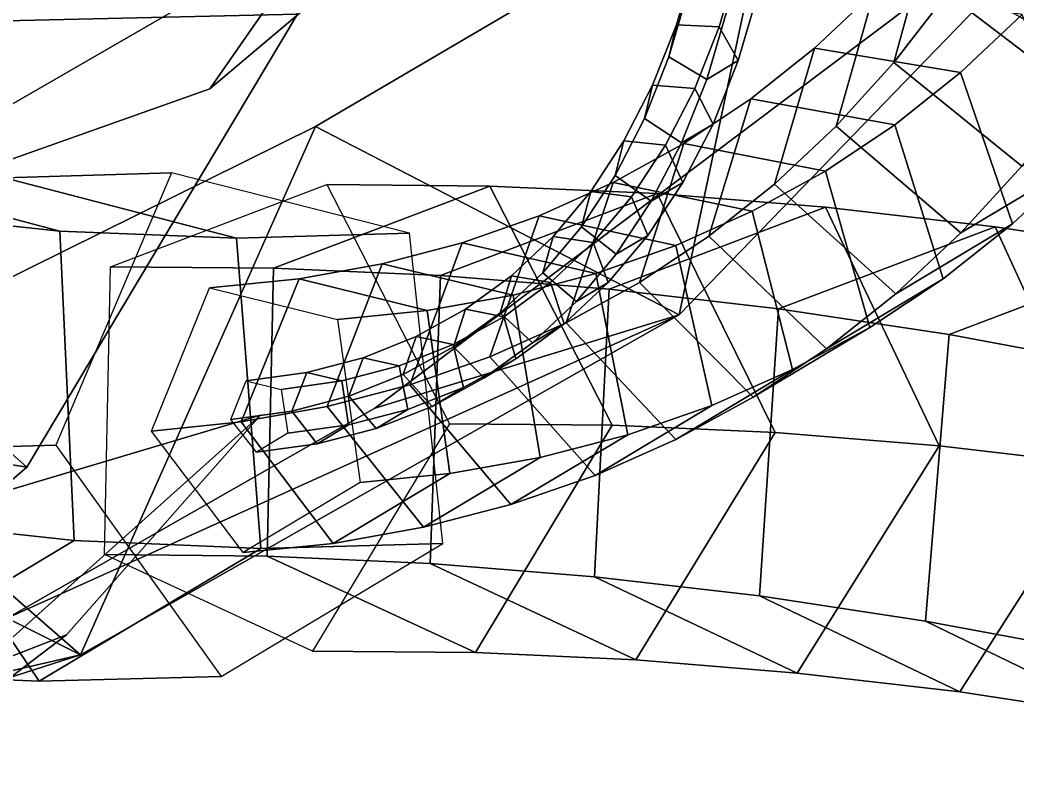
# Model space of a CAD drawing. Header units: metres. Extents: x -219 to 389, y -251 to 301.
# Drawn here: x 215.05 to 226.27, y -8.87 to -0.26 of the extents above; entities that cross this region are included whole.
import ezdxf

# ---------------------------------------------------------------- set-up
doc = ezdxf.new("R2010")
doc.units = ezdxf.units.M

msp = doc.modelspace()

# ---------------------------------------------------------------- linework, layer by layer
at = {"layer": 'Breeder_2Pdncle', "color": 3}
msp.add_3dface([(223.888, 1.1525, 740.0477), (224.7869, 3.6535, 742.9181), (229.401, 1.02379, 743.7644), (228.5021, -1.4771, 740.894)], dxfattribs=at)
at = {"layer": 'Breeder_Intrnd', "color": 3}
for points in [[(225.2862, 0.7503, 733.95), (225.8664, 1.5036, 735.1848), (225.4842, 0.04047, 736.2552), (224.8834, -0.7374, 734.978)], [(225.4842, 0.04047, 736.2552), (226.0359, 0.8783, 737.5167), (227.5385, -0.2039, 737.5776), (226.9558, -1.08523, 736.2479)], [(224.6599, 0.05681, 732.7028), (225.2862, 0.7503, 733.95), (224.8834, -0.7374, 734.978), (224.2349, -1.4536, 733.688)], [(223.989, -0.5753, 731.4462), (224.6599, 0.05681, 732.7028), (224.2349, -1.4536, 733.688), (223.5402, -2.1062, 732.3883)], [(225.6337, -0.8508, 730.6389), (226.3284, -0.1982, 731.9386), (224.6599, 0.05681, 732.7028), (223.989, -0.5753, 731.4462)], [(224.8834, -0.7374, 734.978), (225.4842, 0.04047, 736.2552), (226.9558, -1.08523, 736.2479), (226.3213, -1.9033, 734.9015)], [(226.2168, -2.5546, 731.0746), (226.95, -1.8687, 732.4443), (226.3284, -0.1982, 731.9386), (225.6337, -0.8508, 730.6389)], [(223.275, -1.1445, 730.1833), (223.989, -0.5753, 731.4462), (223.5402, -2.1062, 732.3883), (222.801, -2.6938, 731.0822)], [(224.8945, -1.4384, 729.3328), (225.6337, -0.8508, 730.6389), (223.989, -0.5753, 731.4462), (223.275, -1.1445, 730.1833)], [(224.2349, -1.4536, 733.688), (224.8834, -0.7374, 734.978), (226.3213, -1.9033, 734.9015), (225.6366, -2.6563, 733.5418)], [(225.4367, -3.172, 729.6981), (226.2168, -2.5546, 731.0746), (225.6337, -0.8508, 730.6389), (224.8945, -1.4384, 729.3328)], [(225.6366, -2.6563, 733.5418), (226.3213, -1.9033, 734.9015), (227.6347, -1.1157, 733.804), (226.95, -1.8687, 732.4443)], [(222.5197, -1.6494, 728.9171), (223.275, -1.1445, 730.1833), (222.801, -2.6938, 731.0822), (222.0192, -3.2148, 729.7726)], [(224.1127, -1.9594, 728.0232), (224.8945, -1.4384, 729.3328), (223.275, -1.1445, 730.1833), (222.5197, -1.6494, 728.9171)], [(223.5402, -2.1062, 732.3883), (224.2349, -1.4536, 733.688), (225.6366, -2.6563, 733.5418), (224.9034, -3.3422, 732.1721)], [(224.6116, -3.7192, 728.318), (225.4367, -3.172, 729.6981), (224.8945, -1.4384, 729.3328), (224.1127, -1.9594, 728.0232)], [(221.7248, -2.08891, 727.6505), (222.5197, -1.6494, 728.9171), (222.0192, -3.2148, 729.7726), (221.1965, -3.668, 728.4628)], [(223.29, -2.4126, 726.7134), (224.1127, -1.9594, 728.0232), (222.5197, -1.6494, 728.9171), (221.7248, -2.08891, 727.6505)], [(213.4614, -2.4188, 712.6268), (215.4957, -2.6354, 714.9058), (212.9507, -1.9604, 717.2427), (210.9843, -1.7532, 715.0383)], [(224.9034, -3.3422, 732.1721), (225.6366, -2.6563, 733.5418), (226.95, -1.8687, 732.4443), (226.2168, -2.5546, 731.0746)], [(215.4957, -2.6354, 714.9058), (217.487, -2.7157, 717.2311), (214.8754, -2.03581, 719.4919), (212.9507, -1.9604, 717.2427)], [(214.8754, -2.03581, 719.4919), (216.7538, -1.9791, 721.7805), (215.4525, -5.04495, 722.9213), (213.509, -5.1012, 720.5552)], [(217.487, -2.7157, 717.2311), (219.4304, -2.6595, 719.5972), (216.7538, -1.9791, 721.7805), (214.8754, -2.03581, 719.4919)], [(223.7436, -4.1949, 726.9379), (224.6116, -3.7192, 728.318), (224.1127, -1.9594, 728.0232), (223.29, -2.4126, 726.7134)], [(218.5022, -2.1124, 720.4177), (220.3351, -2.1282, 722.6174), (217.9001, -3.0523, 724.6396), (216.0672, -3.03647, 722.4399)], [(220.3351, -2.1282, 722.6174), (222.2173, -2.2125, 724.8453), (219.7823, -3.1365, 726.8676), (217.9001, -3.0523, 724.6396)], [(219.8804, -4.8052, 719.25), (221.7132, -4.8211, 721.4497), (220.3351, -2.1282, 722.6174), (218.5022, -2.1124, 720.4177)], [(220.8925, -2.4617, 726.3868), (221.7248, -2.08891, 727.6505), (221.1965, -3.668, 728.4628), (220.3351, -4.05248, 727.1561)], [(221.7132, -4.8211, 721.4497), (223.5468, -4.904, 723.6196), (222.2173, -2.2125, 724.8453), (220.3351, -2.1282, 722.6174)], [(222.4285, -2.797, 725.4067), (223.29, -2.4126, 726.7134), (221.7248, -2.08891, 727.6505), (220.8925, -2.4617, 726.3868)], [(222.801, -2.6938, 731.0822), (223.5402, -2.1062, 732.3883), (224.9034, -3.3422, 732.1721), (224.1233, -3.9596, 730.7955)], [(222.2173, -2.2125, 724.8453), (224.1131, -2.3654, 727.0582), (221.6781, -3.2894, 729.0804), (219.7823, -3.1365, 726.8676)], [(223.5468, -4.904, 723.6196), (225.3934, -5.05384, 725.7746), (224.1131, -2.3654, 727.0582), (222.2173, -2.2125, 724.8453)], [(213.5146, -5.8873, 712.0266), (215.6594, -6.1194, 714.4268), (215.4957, -2.6354, 714.9058), (213.4614, -2.4188, 712.6268)], [(220.0245, -2.7671, 725.129), (220.8925, -2.4617, 726.3868), (220.3351, -4.05248, 727.1561), (219.4368, -4.367, 725.8554)], [(221.5303, -3.1117, 724.106), (222.4285, -2.797, 725.4067), (220.8925, -2.4617, 726.3868), (220.0245, -2.7671, 725.129)], [(224.1131, -2.3654, 727.0582), (226.0212, -2.5869, 729.2545), (223.5862, -3.5109, 731.2767), (221.6781, -3.2894, 729.0804)], [(222.8348, -4.5981, 725.561), (223.7436, -4.1949, 726.9379), (223.29, -2.4126, 726.7134), (222.4285, -2.797, 725.4067)], [(225.3934, -5.05384, 725.7746), (227.252, -5.2704, 727.9136), (226.0212, -2.5869, 729.2545), (224.1131, -2.3654, 727.0582)], [(224.1233, -3.9596, 730.7955), (224.9034, -3.3422, 732.1721), (226.2168, -2.5546, 731.0746), (225.4367, -3.172, 729.6981)], [(215.6594, -6.1194, 714.4268), (217.759, -6.2077, 716.8759), (217.487, -2.7157, 717.2311), (215.4957, -2.6354, 714.9058)], [(217.759, -6.2077, 716.8759), (219.8083, -6.1522, 719.3682), (219.4304, -2.6595, 719.5972), (217.487, -2.7157, 717.2311)], [(226.0212, -2.5869, 729.2545), (227.9405, -2.8768, 731.433), (225.5055, -3.8008, 733.4553), (223.5862, -3.5109, 731.2767)], [(227.252, -5.2704, 727.9136), (229.1215, -5.5537, 730.0353), (227.9405, -2.8768, 731.433), (226.0212, -2.5869, 729.2545)], [(219.123, -3.00436, 723.8801), (220.0245, -2.7671, 725.129), (219.4368, -4.367, 725.8554), (218.504, -4.6111, 724.5639)], [(220.5975, -3.3557, 722.8145), (221.5303, -3.1117, 724.106), (220.0245, -2.7671, 725.129), (219.123, -3.00436, 723.8801)], [(221.8873, -4.9277, 724.1906), (222.8348, -4.5981, 725.561), (222.4285, -2.797, 725.4067), (221.5303, -3.1117, 724.106)], [(222.0192, -3.2148, 729.7726), (222.801, -2.6938, 731.0822), (224.1233, -3.9596, 730.7955), (223.2982, -4.5068, 729.4155)], [(227.9405, -2.8768, 731.433), (229.8698, -3.2351, 733.5925), (227.4348, -4.1591, 735.6147), (225.5055, -3.8008, 733.4553)], [(218.1903, -3.1727, 722.6429), (219.123, -3.00436, 723.8801), (218.504, -4.6111, 724.5639), (217.5388, -4.7841, 723.2848)], [(219.6323, -3.5287, 721.5354), (220.5975, -3.3557, 722.8145), (219.123, -3.00436, 723.8801), (218.1903, -3.1727, 722.6429)], [(216.0672, -3.03647, 722.4399), (217.9001, -3.0523, 724.6396), (217.8319, -6.2939, 724.6732), (215.9991, -6.2781, 722.4734)], [(217.9001, -3.0523, 724.6396), (219.7823, -3.1365, 726.8676), (219.6654, -6.3768, 726.843), (217.8319, -6.2939, 724.6732)], [(219.7823, -3.1365, 726.8676), (221.6781, -3.2894, 729.0804), (221.5121, -6.5266, 728.998), (219.6654, -6.3768, 726.843)], [(220.9034, -5.183, 722.8299), (221.8873, -4.9277, 724.1906), (221.5303, -3.1117, 724.106), (220.5975, -3.3557, 722.8145)], [(217.1799, -3.2751, 721.3603), (218.1903, -3.1727, 722.6429), (217.5388, -4.7841, 723.2848), (216.5284, -4.8864, 722.0021)], [(218.6219, -3.631, 720.2527), (219.6323, -3.5287, 721.5354), (218.1903, -3.1727, 722.6429), (217.1799, -3.2751, 721.3603)], [(221.1965, -3.668, 728.4628), (222.0192, -3.2148, 729.7726), (223.2982, -4.5068, 729.4155), (222.4303, -4.9825, 728.0353)], [(223.2982, -4.5068, 729.4155), (224.1233, -3.9596, 730.7955), (225.4367, -3.172, 729.6981), (224.6116, -3.7192, 728.318)], [(219.8855, -5.3633, 721.4824), (220.9034, -5.183, 722.8299), (220.5975, -3.3557, 722.8145), (219.6323, -3.5287, 721.5354)], [(221.6781, -3.2894, 729.0804), (223.5862, -3.5109, 731.2767), (223.3707, -6.7433, 731.137), (221.5121, -6.5266, 728.998)], [(218.875, -5.4657, 720.1997), (219.8855, -5.3633, 721.4824), (219.6323, -3.5287, 721.5354), (218.6219, -3.631, 720.2527)], [(223.5862, -3.5109, 731.2767), (225.5055, -3.8008, 733.4553), (225.2402, -7.02658, 733.2587), (223.3707, -6.7433, 731.137)], [(220.3351, -4.05248, 727.1561), (221.1965, -3.668, 728.4628), (222.4303, -4.9825, 728.0353), (221.5214, -5.3857, 726.6584)], [(222.4303, -4.9825, 728.0353), (223.2982, -4.5068, 729.4155), (224.6116, -3.7192, 728.318), (223.7436, -4.1949, 726.9379)], [(225.5055, -3.8008, 733.4553), (227.4348, -4.1591, 735.6147), (227.1195, -7.3763, 735.3618), (225.2402, -7.02658, 733.2587)], [(219.4368, -4.367, 725.8554), (220.3351, -4.05248, 727.1561), (221.5214, -5.3857, 726.6584), (220.5739, -5.7153, 725.288)], [(221.5214, -5.3857, 726.6584), (222.4303, -4.9825, 728.0353), (223.7436, -4.1949, 726.9379), (222.8348, -4.5981, 725.561)], [(218.504, -4.6111, 724.5639), (219.4368, -4.367, 725.8554), (220.5739, -5.7153, 725.288), (219.59, -5.9706, 723.9274)], [(220.5739, -5.7153, 725.288), (221.5214, -5.3857, 726.6584), (222.8348, -4.5981, 725.561), (221.8873, -4.9277, 724.1906)], [(217.5388, -4.7841, 723.2848), (218.504, -4.6111, 724.5639), (219.59, -5.9706, 723.9274), (218.5721, -6.1509, 722.5799)], [(216.5284, -4.8864, 722.0021), (217.5388, -4.7841, 723.2848), (218.5721, -6.1509, 722.5799), (217.5617, -6.2532, 721.2972)], [(218.3422, -7.365, 720.5132), (220.1751, -7.3808, 722.713), (221.7132, -4.8211, 721.4497), (219.8804, -4.8052, 719.25)], [(220.1751, -7.3808, 722.713), (221.9786, -7.4629, 724.847), (223.5468, -4.904, 723.6196), (221.7132, -4.8211, 721.4497)], [(219.59, -5.9706, 723.9274), (220.5739, -5.7153, 725.288), (221.8873, -4.9277, 724.1906), (220.9034, -5.183, 722.8299)], [(221.9786, -7.4629, 724.847), (223.7951, -7.6108, 726.9667), (225.3934, -5.05384, 725.7746), (223.5468, -4.904, 723.6196)], [(211.5178, -5.02089, 718.2299), (213.509, -5.1012, 720.5552), (215.2634, -7.7042, 718.9614), (213.1638, -7.6159, 716.5121)], [(213.509, -5.1012, 720.5552), (215.4525, -5.04495, 722.9213), (217.3127, -7.6487, 721.4536), (215.2634, -7.7042, 718.9614)], [(223.7951, -7.6108, 726.9667), (225.6233, -7.8245, 729.0704), (227.252, -5.2704, 727.9136), (225.3934, -5.05384, 725.7746)], [(218.5721, -6.1509, 722.5799), (219.59, -5.9706, 723.9274), (220.9034, -5.183, 722.8299), (219.8855, -5.3633, 721.4824)], [(225.6233, -7.8245, 729.0704), (227.4622, -8.1036, 731.1571), (229.1215, -5.5537, 730.0353), (227.252, -5.2704, 727.9136)], [(217.5617, -6.2532, 721.2972), (218.5721, -6.1509, 722.5799), (219.8855, -5.3633, 721.4824), (218.875, -5.4657, 720.1997)], [(211.019, -7.3839, 714.112), (213.1638, -7.6159, 716.5121), (215.6594, -6.1194, 714.4268), (213.5146, -5.8873, 712.0266)], [(213.1638, -7.6159, 716.5121), (215.2634, -7.7042, 718.9614), (217.759, -6.2077, 716.8759), (215.6594, -6.1194, 714.4268)], [(215.2634, -7.7042, 718.9614), (217.3127, -7.6487, 721.4536), (219.8083, -6.1522, 719.3682), (217.759, -6.2077, 716.8759)], [(215.9991, -6.2781, 722.4734), (217.8319, -6.2939, 724.6732), (220.1751, -7.3808, 722.713), (218.3422, -7.365, 720.5132)], [(217.8319, -6.2939, 724.6732), (219.6654, -6.3768, 726.843), (221.9786, -7.4629, 724.847), (220.1751, -7.3808, 722.713)], [(219.6654, -6.3768, 726.843), (221.5121, -6.5266, 728.998), (223.7951, -7.6108, 726.9667), (221.9786, -7.4629, 724.847)], [(221.5121, -6.5266, 728.998), (223.3707, -6.7433, 731.137), (225.6233, -7.8245, 729.0704), (223.7951, -7.6108, 726.9667)], [(223.3707, -6.7433, 731.137), (225.2402, -7.02658, 733.2587), (227.4622, -8.1036, 731.1571), (225.6233, -7.8245, 729.0704)], [(225.2402, -7.02658, 733.2587), (227.1195, -7.3763, 735.3618), (229.3108, -8.4483, 733.2255), (227.4622, -8.1036, 731.1571)]]:
    msp.add_3dface(points, dxfattribs=at)
at = {"layer": 'Breeder_Leaf', "color": 3}
for points in [[(214.6462, 3.4922, 677.9034), (218.1721, -0.1928, 680.509), (209.6248, -0.3863, 684.092)], [(214.6462, 3.4922, 677.9034), (209.6248, -0.3863, 684.092), (218.1721, -0.1928, 680.509)], [(221.3661, 2.4995, 735.6465), (220.1664, 3.2541, 730.1756), (217.1854, -1.03333, 730.1242)], [(221.3661, 2.4995, 735.6465), (217.1854, -1.03333, 730.1242), (220.1664, 3.2541, 730.1756)], [(221.3661, 2.4995, 735.6465), (217.1854, -1.03333, 730.1242), (212.1812, -2.809, 732.9241)], [(221.3661, 2.4995, 735.6465), (212.1812, -2.809, 732.9241), (217.1854, -1.03333, 730.1242)], [(221.3661, 2.4995, 735.6465), (212.1812, -2.809, 732.9241), (216.2521, 1.5274, 739.2729)], [(221.3661, 2.4995, 735.6465), (216.2521, 1.5274, 739.2729), (212.1812, -2.809, 732.9241)], [(212.1812, -2.809, 732.9241), (207.019, -4.1645, 737.7861), (216.2521, 1.5274, 739.2729)], [(212.1812, -2.809, 732.9241), (216.2521, 1.5274, 739.2729), (207.019, -4.1645, 737.7861)], [(216.2521, 1.5274, 739.2729), (207.019, -4.1645, 737.7861), (210.5091, 0.4176, 743.3552)], [(216.2521, 1.5274, 739.2729), (210.5091, 0.4176, 743.3552), (207.019, -4.1645, 737.7861)], [(209.6248, -0.3863, 684.092), (218.1721, -0.1928, 680.509), (215.1253, -5.2931, 685.2476)], [(209.6248, -0.3863, 684.092), (215.1253, -5.2931, 685.2476), (218.1721, -0.1928, 680.509)], [(215.1253, -5.2931, 685.2476), (205.3428, -3.7029, 688.7336), (209.6248, -0.3863, 684.092)], [(215.1253, -5.2931, 685.2476), (209.6248, -0.3863, 684.092), (205.3428, -3.7029, 688.7336)], [(205.3428, -3.7029, 688.7336), (215.1253, -5.2931, 685.2476), (210.4828, -9.2986, 689.219)], [(205.3428, -3.7029, 688.7336), (210.4828, -9.2986, 689.219), (215.1253, -5.2931, 685.2476)], [(222.3343, -18.2434, 774.2742), (227.5856, -7.3212, 777.0546), (228.888, -12.4532, 774.8708)], [(222.3343, -18.2434, 774.2742), (228.888, -12.4532, 774.8708), (227.5856, -7.3212, 777.0546)]]:
    msp.add_3dface(points, dxfattribs=at)
at = {"layer": 'Breeder_Petiole', "color": 3}
for points in [[(222.4356, -0.3117, 729.7764), (222.6491, 0.4211, 730.5579), (222.5686, 0.07202, 730.9068), (222.3503, -0.6748, 730.1096)], [(222.9154, -0.3359, 729.6374), (223.1337, 0.4109, 730.4346), (222.6491, 0.4211, 730.5579), (222.4356, -0.3117, 729.7764)], [(223.1311, -0.7141, 729.8834), (223.3572, 0.05539, 730.7062), (223.1337, 0.4109, 730.4346), (222.9154, -0.3359, 729.6374)], [(222.3503, -0.6748, 730.1096), (222.5686, 0.07202, 730.9068), (223.0027, -0.1572, 731.0025), (222.7766, -0.9268, 730.1797)], [(222.7766, -0.9268, 730.1797), (223.0027, -0.1572, 731.0025), (223.3572, 0.05539, 730.7062), (223.1311, -0.7141, 729.8834)], [(222.1672, -0.9934, 728.9661), (222.4356, -0.3117, 729.7764), (222.3503, -0.6748, 730.1096), (222.076, -1.3694, 729.283)], [(222.6412, -1.03057, 728.8108), (222.9154, -0.3359, 729.6374), (222.4356, -0.3117, 729.7764), (222.1672, -0.9934, 728.9661)], [(222.8474, -1.4298, 729.0304), (223.1311, -0.7141, 729.8834), (222.9154, -0.3359, 729.6374), (222.6412, -1.03057, 728.8108)], [(222.076, -1.3694, 729.283), (222.3503, -0.6748, 730.1096), (222.7766, -0.9268, 730.1797), (222.4928, -1.6424, 729.3267)], [(222.4928, -1.6424, 729.3267), (222.7766, -0.9268, 730.1797), (223.1311, -0.7141, 729.8834), (222.8474, -1.4298, 729.0304)], [(221.8454, -1.6202, 728.1312), (222.1672, -0.9934, 728.9661), (222.076, -1.3694, 729.283), (221.7474, -2.00805, 728.4315)], [(222.3125, -1.6691, 727.9592), (222.6412, -1.03057, 728.8108), (222.1672, -0.9934, 728.9661), (221.8454, -1.6202, 728.1312)], [(222.5075, -2.08759, 728.1516), (222.8474, -1.4298, 729.0304), (222.6412, -1.03057, 728.8108), (222.3125, -1.6691, 727.9592)], [(221.7474, -2.00805, 728.4315), (222.076, -1.3694, 729.283), (222.4928, -1.6424, 729.3267), (222.153, -2.3001, 728.4479)], [(222.153, -2.3001, 728.4479), (222.4928, -1.6424, 729.3267), (222.8474, -1.4298, 729.0304), (222.5075, -2.08759, 728.1516)], [(221.4719, -2.1887, 727.2763), (221.8454, -1.6202, 728.1312), (221.7474, -2.00805, 728.4315), (221.366, -2.5871, 727.5596)], [(221.9312, -2.2482, 727.0873), (222.3125, -1.6691, 727.9592), (221.8454, -1.6202, 728.1312), (221.4719, -2.1887, 727.2763)], [(222.1134, -2.6839, 727.252), (222.5075, -2.08759, 728.1516), (222.3125, -1.6691, 727.9592), (221.9312, -2.2482, 727.0873)], [(221.366, -2.5871, 727.5596), (221.7474, -2.00805, 728.4315), (222.153, -2.3001, 728.4479), (221.7588, -2.8965, 727.5483)], [(221.7588, -2.8965, 727.5483), (222.153, -2.3001, 728.4479), (222.5075, -2.08759, 728.1516), (222.1134, -2.6839, 727.252)], [(221.0488, -2.6958, 726.4061), (221.4719, -2.1887, 727.2763), (221.366, -2.5871, 727.5596), (220.9341, -3.1036, 726.672)], [(221.4992, -2.7647, 726.1998), (221.9312, -2.2482, 727.0873), (221.4719, -2.1887, 727.2763), (221.0488, -2.6958, 726.4061)], [(221.667, -3.2156, 726.3363), (222.1134, -2.6839, 727.252), (221.9312, -2.2482, 727.0873), (221.4992, -2.7647, 726.1998)], [(220.9341, -3.1036, 726.672), (221.366, -2.5871, 727.5596), (221.7588, -2.8965, 727.5483), (221.3125, -3.4282, 726.6326)], [(221.3125, -3.4282, 726.6326), (221.7588, -2.8965, 727.5483), (222.1134, -2.6839, 727.252), (221.667, -3.2156, 726.3363)], [(220.5784, -3.1388, 725.5252), (221.0488, -2.6958, 726.4061), (220.9341, -3.1036, 726.672), (220.4539, -3.5546, 725.7737)], [(221.019, -3.2157, 725.3015), (221.4992, -2.7647, 726.1998), (221.0488, -2.6958, 726.4061), (220.5784, -3.1388, 725.5252)], [(221.171, -3.6798, 725.4095), (221.667, -3.2156, 726.3363), (221.4992, -2.7647, 726.1998), (221.019, -3.2157, 725.3015)], [(220.0632, -3.5153, 724.6384), (220.5784, -3.1388, 725.5252), (220.4539, -3.5546, 725.7737), (219.9281, -3.9378, 724.8694)], [(220.4932, -3.5989, 724.3972), (221.019, -3.2157, 725.3015), (220.5784, -3.1388, 725.5252), (220.0632, -3.5153, 724.6384)], [(220.4539, -3.5546, 725.7737), (220.9341, -3.1036, 726.672), (221.3125, -3.4282, 726.6326), (220.8164, -3.8924, 725.7058)], [(220.6279, -4.07403, 724.4767), (221.171, -3.6798, 725.4095), (221.019, -3.2157, 725.3015), (220.4932, -3.5989, 724.3972)], [(220.8164, -3.8924, 725.7058), (221.3125, -3.4282, 726.6326), (221.667, -3.2156, 726.3363), (221.171, -3.6798, 725.4095)], [(219.5059, -3.8231, 723.7507), (220.0632, -3.5153, 724.6384), (219.9281, -3.9378, 724.8694), (219.3594, -4.2511, 723.9641)], [(219.9246, -3.9122, 723.4919), (220.4932, -3.5989, 724.3972), (220.0632, -3.5153, 724.6384), (219.5059, -3.8231, 723.7507)], [(219.9281, -3.9378, 724.8694), (220.4539, -3.5546, 725.7737), (220.8164, -3.8924, 725.7058), (220.2733, -4.2866, 724.773)], [(220.0407, -4.396, 723.543), (220.6279, -4.07403, 724.4767), (220.4932, -3.5989, 724.3972), (219.9246, -3.9122, 723.4919)], [(220.2733, -4.2866, 724.773), (220.8164, -3.8924, 725.7058), (221.171, -3.6798, 725.4095), (220.6279, -4.07403, 724.4767)], [(218.9097, -4.06083, 722.8666), (219.5059, -3.8231, 723.7507), (219.3594, -4.2511, 723.9641), (218.7511, -4.4927, 723.0627)], [(219.3162, -4.1538, 722.5905), (219.9246, -3.9122, 723.4919), (219.5059, -3.8231, 723.7507), (218.9097, -4.06083, 722.8666)], [(219.4126, -4.644, 722.6133), (220.0407, -4.396, 723.543), (219.9246, -3.9122, 723.4919), (219.3162, -4.1538, 722.5905)], [(219.3594, -4.2511, 723.9641), (219.9281, -3.9378, 724.8694), (220.2733, -4.2866, 724.773), (219.6861, -4.6086, 723.8392)], [(218.2777, -4.2269, 721.9911), (218.9097, -4.06083, 722.8666), (218.7511, -4.4927, 723.0627), (218.1063, -4.6613, 722.17)], [(218.6714, -4.3224, 721.6978), (219.3162, -4.1538, 722.5905), (218.9097, -4.06083, 722.8666), (218.2777, -4.2269, 721.9911)], [(219.6861, -4.6086, 723.8392), (220.2733, -4.2866, 724.773), (220.6279, -4.07403, 724.4767), (220.0407, -4.396, 723.543)], [(217.5939, -4.3222, 721.1044), (218.2777, -4.2269, 721.9911), (218.1063, -4.6613, 722.17), (217.4224, -4.7566, 721.2833)], [(217.9875, -4.4177, 720.811), (218.6714, -4.3224, 721.6978), (218.2777, -4.2269, 721.9911), (217.5939, -4.3222, 721.1044)], [(218.7469, -4.8168, 721.6927), (219.4126, -4.644, 722.6133), (219.3162, -4.1538, 722.5905), (218.6714, -4.3224, 721.6978)], [(218.7511, -4.4927, 723.0627), (219.3594, -4.2511, 723.9641), (219.6861, -4.6086, 723.8392), (219.058, -4.8566, 722.9095)], [(218.0631, -4.9121, 720.8059), (218.7469, -4.8168, 721.6927), (218.6714, -4.3224, 721.6978), (217.9875, -4.4177, 720.811)], [(219.058, -4.8566, 722.9095), (219.6861, -4.6086, 723.8392), (220.0407, -4.396, 723.543), (219.4126, -4.644, 722.6133)], [(218.1063, -4.6613, 722.17), (218.7511, -4.4927, 723.0627), (219.058, -4.8566, 722.9095), (218.3924, -5.02948, 721.989)], [(217.4224, -4.7566, 721.2833), (218.1063, -4.6613, 722.17), (218.3924, -5.02948, 721.989), (217.7085, -5.1247, 721.1022)], [(218.3924, -5.02948, 721.989), (219.058, -4.8566, 722.9095), (219.4126, -4.644, 722.6133), (218.7469, -4.8168, 721.6927)], [(217.7085, -5.1247, 721.1022), (218.3924, -5.02948, 721.989), (218.7469, -4.8168, 721.6927), (218.0631, -4.9121, 720.8059)]]:
    msp.add_3dface(points, dxfattribs=at)
at = {"layer": 'Breeder_Stipule', "color": 3}
for points in [[(227.9042, 2.04527, 738.0121), (219.043, -4.6296, 738.4655), (222.4654, -3.5769, 744.2579)], [(227.9042, 2.04527, 738.0121), (222.4654, -3.5769, 744.2579), (219.043, -4.6296, 738.4655)], [(222.4654, -3.5769, 744.2579), (223.5627, 1.588, 748.0258), (227.9042, 2.04527, 738.0121)], [(222.4654, -3.5769, 744.2579), (227.9042, 2.04527, 738.0121), (223.5627, 1.588, 748.0258)], [(222.4654, -3.5769, 744.2579), (218.3732, -1.456, 751.1116), (223.5627, 1.588, 748.0258)], [(222.4654, -3.5769, 744.2579), (223.5627, 1.588, 748.0258), (218.3732, -1.456, 751.1116)], [(212.3367, -4.4487, 753.7811), (218.3732, -1.456, 751.1116), (215.7286, -7.4047, 749.7346)], [(212.3367, -4.4487, 753.7811), (215.7286, -7.4047, 749.7346), (218.3732, -1.456, 751.1116)], [(215.7286, -7.4047, 749.7346), (218.3732, -1.456, 751.1116), (222.4654, -3.5769, 744.2579)], [(215.7286, -7.4047, 749.7346), (222.4654, -3.5769, 744.2579), (218.3732, -1.456, 751.1116)], [(222.4654, -3.5769, 744.2579), (219.043, -4.6296, 738.4655), (214.9037, -6.9917, 742.7994)], [(222.4654, -3.5769, 744.2579), (214.9037, -6.9917, 742.7994), (219.043, -4.6296, 738.4655)], [(222.4654, -3.5769, 744.2579), (214.9037, -6.9917, 742.7994), (215.7286, -7.4047, 749.7346)], [(222.4654, -3.5769, 744.2579), (215.7286, -7.4047, 749.7346), (214.9037, -6.9917, 742.7994)], [(212.3367, -4.4487, 753.7811), (215.7286, -7.4047, 749.7346), (210.0174, -9.2417, 753.1227)], [(212.3367, -4.4487, 753.7811), (210.0174, -9.2417, 753.1227), (215.7286, -7.4047, 749.7346)], [(217.7558, -4.7083, 721.021), (207.2084, -7.854, 722.484), (211.7868, -10.05662, 727.0182)], [(217.7558, -4.7083, 721.021), (211.7868, -10.05662, 727.0182), (207.2084, -7.854, 722.484)], [(211.7868, -10.05662, 727.0182), (215.5709, -7.1827, 731.4342), (217.7558, -4.7083, 721.021)], [(211.7868, -10.05662, 727.0182), (217.7558, -4.7083, 721.021), (215.5709, -7.1827, 731.4342)], [(215.7286, -7.4047, 749.7346), (214.9037, -6.9917, 742.7994), (209.823, -8.7711, 748.2952)], [(215.7286, -7.4047, 749.7346), (209.823, -8.7711, 748.2952), (214.9037, -6.9917, 742.7994)], [(211.7868, -10.05662, 727.0182), (210.2752, -9.2456, 735.0976), (215.5709, -7.1827, 731.4342)], [(211.7868, -10.05662, 727.0182), (215.5709, -7.1827, 731.4342), (210.2752, -9.2456, 735.0976)], [(215.7286, -7.4047, 749.7346), (209.823, -8.7711, 748.2952), (210.0174, -9.2417, 753.1227)], [(215.7286, -7.4047, 749.7346), (210.0174, -9.2417, 753.1227), (209.823, -8.7711, 748.2952)]]:
    msp.add_3dface(points, dxfattribs=at)

doc.saveas('drawing.dxf')
